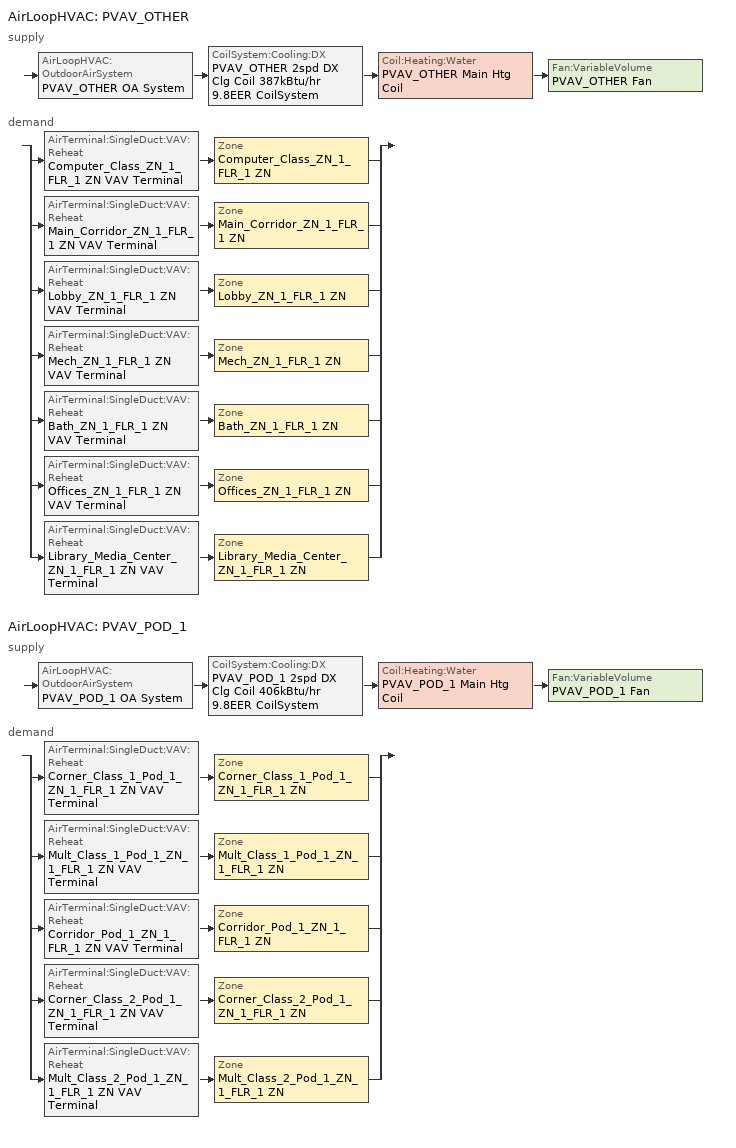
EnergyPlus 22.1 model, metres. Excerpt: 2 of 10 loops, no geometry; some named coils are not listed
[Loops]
AirLoopHVAC 'PVAV_OTHER'
 supply: AirLoopHVAC:OutdoorAirSystem 'PVAV_OTHER OA System' > CoilSystem:Cooling:DX 'PVAV_OTHER 2spd DX Clg Coil 387kBtu/hr 9.8EER CoilSystem' > Coil:Heating:Water 'PVAV_OTHER Main Htg Coil' > Fan:VariableVolume 'PVAV_OTHER Fan'
 demand: split
  | AirTerminal:SingleDuct:VAV:Reheat 'Computer_Class_ZN_1_FLR_1 ZN VAV Terminal' > Zone 'Computer_Class_ZN_1_FLR_1 ZN'
  | AirTerminal:SingleDuct:VAV:Reheat 'Main_Corridor_ZN_1_FLR_1 ZN VAV Terminal' > Zone 'Main_Corridor_ZN_1_FLR_1 ZN'
  | AirTerminal:SingleDuct:VAV:Reheat 'Lobby_ZN_1_FLR_1 ZN VAV Terminal' > Zone 'Lobby_ZN_1_FLR_1 ZN'
  | AirTerminal:SingleDuct:VAV:Reheat 'Mech_ZN_1_FLR_1 ZN VAV Terminal' > Zone 'Mech_ZN_1_FLR_1 ZN'
  | AirTerminal:SingleDuct:VAV:Reheat 'Bath_ZN_1_FLR_1 ZN VAV Terminal' > Zone 'Bath_ZN_1_FLR_1 ZN'
  | AirTerminal:SingleDuct:VAV:Reheat 'Offices_ZN_1_FLR_1 ZN VAV Terminal' > Zone 'Offices_ZN_1_FLR_1 ZN'
  | AirTerminal:SingleDuct:VAV:Reheat 'Library_Media_Center_ZN_1_FLR_1 ZN VAV Terminal' > Zone 'Library_Media_Center_ZN_1_FLR_1 ZN'
AirLoopHVAC 'PVAV_POD_1'
 supply: AirLoopHVAC:OutdoorAirSystem 'PVAV_POD_1 OA System' > CoilSystem:Cooling:DX 'PVAV_POD_1 2spd DX Clg Coil 406kBtu/hr 9.8EER CoilSystem' > Coil:Heating:Water 'PVAV_POD_1 Main Htg Coil' > Fan:VariableVolume 'PVAV_POD_1 Fan'
 demand: split
  | AirTerminal:SingleDuct:VAV:Reheat 'Corner_Class_1_Pod_1_ZN_1_FLR_1 ZN VAV Terminal' > Zone 'Corner_Class_1_Pod_1_ZN_1_FLR_1 ZN'
  | AirTerminal:SingleDuct:VAV:Reheat 'Mult_Class_1_Pod_1_ZN_1_FLR_1 ZN VAV Terminal' > Zone 'Mult_Class_1_Pod_1_ZN_1_FLR_1 ZN'
  | AirTerminal:SingleDuct:VAV:Reheat 'Corridor_Pod_1_ZN_1_FLR_1 ZN VAV Terminal' > Zone 'Corridor_Pod_1_ZN_1_FLR_1 ZN'
  | AirTerminal:SingleDuct:VAV:Reheat 'Corner_Class_2_Pod_1_ZN_1_FLR_1 ZN VAV Terminal' > Zone 'Corner_Class_2_Pod_1_ZN_1_FLR_1 ZN'
  | AirTerminal:SingleDuct:VAV:Reheat 'Mult_Class_2_Pod_1_ZN_1_FLR_1 ZN VAV Terminal' > Zone 'Mult_Class_2_Pod_1_ZN_1_FLR_1 ZN'
[ZoneControl:Thermostat] Temperature Difference Between Cutout And Setpoint {deltaC}=0
Name | Zone or ZoneList | Control Type Schedule | Control 1
Bath_ZN_1_FLR_1 ZN Thermostat | Bath_ZN_1_FLR_1 ZN | Bath_ZN_1_FLR_1 ZN Thermostat Schedule | PrimarySchool Restroom Thermostat 1
Computer_Class_ZN_1_FLR_1 ZN Thermostat | Computer_Class_ZN_1_FLR_1 ZN | Computer_Class_ZN_1_FLR_1 ZN Thermostat Schedule | PrimarySchool ComputerRoom Thermostat 1
Corner_Class_1_Pod_1_ZN_1_FLR_1 ZN Thermostat | Corner_Class_1_Pod_1_ZN_1_FLR_1 ZN | Corner_Class_1_Pod_1_ZN_1_FLR_1 ZN Thermostat Schedule | PrimarySchool Classroom Thermostat 1
Corner_Class_2_Pod_1_ZN_1_FLR_1 ZN Thermostat | Corner_Class_2_Pod_1_ZN_1_FLR_1 ZN | Corner_Class_2_Pod_1_ZN_1_FLR_1 ZN Thermostat Schedule | PrimarySchool Classroom Thermostat 4
Corridor_Pod_1_ZN_1_FLR_1 ZN Thermostat | Corridor_Pod_1_ZN_1_FLR_1 ZN | Corridor_Pod_1_ZN_1_FLR_1 ZN Thermostat Schedule | PrimarySchool Corridor Thermostat 1
Library_Media_Center_ZN_1_FLR_1 ZN Thermostat | Library_Media_Center_ZN_1_FLR_1 ZN | Library_Media_Center_ZN_1_FLR_1 ZN Thermostat Schedule | PrimarySchool Library Thermostat 1
Lobby_ZN_1_FLR_1 ZN Thermostat | Lobby_ZN_1_FLR_1 ZN | Lobby_ZN_1_FLR_1 ZN Thermostat Schedule | PrimarySchool Lobby Thermostat 1
Main_Corridor_ZN_1_FLR_1 ZN Thermostat | Main_Corridor_ZN_1_FLR_1 ZN | Main_Corridor_ZN_1_FLR_1 ZN Thermostat Schedule | PrimarySchool Corridor Thermostat 4
Mech_ZN_1_FLR_1 ZN Thermostat | Mech_ZN_1_FLR_1 ZN | Mech_ZN_1_FLR_1 ZN Thermostat Schedule | PrimarySchool Mechanical Thermostat 1
Mult_Class_1_Pod_1_ZN_1_FLR_1 ZN Thermostat | Mult_Class_1_Pod_1_ZN_1_FLR_1 ZN | Mult_Class_1_Pod_1_ZN_1_FLR_1 ZN Thermostat Schedule | PrimarySchool Classroom Thermostat 7
Mult_Class_2_Pod_1_ZN_1_FLR_1 ZN Thermostat | Mult_Class_2_Pod_1_ZN_1_FLR_1 ZN | Mult_Class_2_Pod_1_ZN_1_FLR_1 ZN Thermostat Schedule | PrimarySchool Classroom Thermostat 10
Offices_ZN_1_FLR_1 ZN Thermostat | Offices_ZN_1_FLR_1 ZN | Offices_ZN_1_FLR_1 ZN Thermostat Schedule | PrimarySchool Office Thermostat 1
[ThermostatSetpoint:DualSetpoint] Heating Setpoint Temperature Schedule=SchoolPrimary HTGSETP_SCH_NO_OPTIMUM; Cooling Setpoint Temperature Schedule=SchoolPrimary CLGSETP_SCH_NO_OPTIMUM
PrimarySchool Restroom Thermostat 1; PrimarySchool ComputerRoom Thermostat 1; PrimarySchool Classroom Thermostat 1; PrimarySchool Classroom Thermostat 4; PrimarySchool Corridor Thermostat 1; PrimarySchool Library Thermostat 1; PrimarySchool Lobby Thermostat 1; PrimarySchool Corridor Thermostat 4; PrimarySchool Mechanical Thermostat 1; PrimarySchool Classroom Thermostat 7; PrimarySchool Classroom Thermostat 10; PrimarySchool Office Thermostat 1
[AirTerminal:SingleDuct:VAV:Reheat] Availability Schedule=Always On Discrete; Maximum Air Flow Rate {m3/s}=Autosize; Zone Minimum Air Flow Input Method=Constant; Fixed Minimum Air Flow Rate {m3/s}=0; Maximum Hot Water or Steam Flow Rate {m3/s}=Autosize; Minimum Hot Water or Steam Flow Rate {m3/s}=0; Convergence Tolerance=0.001; Damper Heating Action=ReverseWithLimits; Maximum Flow per Zone Floor Area During Reheat {m3/s-m2}=Autocalculate; Maximum Flow Fraction During Reheat=Autocalculate; Maximum Reheat Air Temperature {C}=50
Name | Constant Minimum Air Flow Fraction | Reheat Coil
Bath_ZN_1_FLR_1 ZN VAV Terminal | 0.44843 | Bath_ZN_1_FLR_1 ZN Reheat Coil
Computer_Class_ZN_1_FLR_1 ZN VAV Terminal | 0.44843 | Computer_Class_ZN_1_FLR_1 ZN Reheat Coil
Corner_Class_1_Pod_1_ZN_1_FLR_1 ZN VAV Terminal | 0.767364 | Corner_Class_1_Pod_1_ZN_1_FLR_1 ZN Reheat Coil
Corner_Class_2_Pod_1_ZN_1_FLR_1 ZN VAV Terminal | 0.767364 | Corner_Class_2_Pod_1_ZN_1_FLR_1 ZN Reheat Coil
Corridor_Pod_1_ZN_1_FLR_1 ZN VAV Terminal | 0.767364 | Corridor_Pod_1_ZN_1_FLR_1 ZN Reheat Coil
Library_Media_Center_ZN_1_FLR_1 ZN VAV Terminal | 0.44843 | Library_Media_Center_ZN_1_FLR_1 ZN Reheat Coil
Lobby_ZN_1_FLR_1 ZN VAV Terminal | 0.44843 | Lobby_ZN_1_FLR_1 ZN Reheat Coil
Main_Corridor_ZN_1_FLR_1 ZN VAV Terminal | 0.44843 | Main_Corridor_ZN_1_FLR_1 ZN Reheat Coil
Mech_ZN_1_FLR_1 ZN VAV Terminal | 0.44843 | Mech_ZN_1_FLR_1 ZN Reheat Coil
Mult_Class_1_Pod_1_ZN_1_FLR_1 ZN VAV Terminal | 0.767364 | Mult_Class_1_Pod_1_ZN_1_FLR_1 ZN Reheat Coil
Mult_Class_2_Pod_1_ZN_1_FLR_1 ZN VAV Terminal | 0.767364 | Mult_Class_2_Pod_1_ZN_1_FLR_1 ZN Reheat Coil
Offices_ZN_1_FLR_1 ZN VAV Terminal | 0.44843 | Offices_ZN_1_FLR_1 ZN Reheat Coil
[Coil:Heating:Water] Availability Schedule=Always On Discrete; U-Factor Times Area Value {W/K}=Autosize; Maximum Water Flow Rate {m3/s}=Autosize; Performance Input Method=UFactorTimesAreaAndDesignWaterFlowRate; Rated Capacity {W}=Autosize; Rated Inlet Water Temperature {C}=82.2222; Rated Inlet Air Temperature {C}=7.22222; Rated Outlet Water Temperature {C}=71.1111; Rated Outlet Air Temperature {C}=12.7778; Rated Ratio for Air and Water Convection=0.5
PVAV_OTHER Main Htg Coil; PVAV_POD_1 Main Htg Coil
[Fan:ZoneExhaust] Availability Schedule=SchoolPrimary Hours_of_operation; Maximum Flow Rate {m3/s}=0.283168; System Availability Manager Coupling Mode=Decoupled
Name | Fan Total Efficiency | Pressure Rise {Pa} | Balanced Exhaust Fraction Schedule
Bath_ZN_1_FLR_1 ZN Exhaust Fan | 0.385 | 124.544
Library_Media_Center_ZN_1_FLR_1 ZN Dummy Transfer Air (Source) Fan | 1 | 0 | Bath_ZN_1_FLR_1 ZN Exhaust Fan Balanced Air Flow Schedule
[Zone equipment]
Bath_ZN_1_FLR_1 ZN: Bath_ZN_1_FLR_1 ZN VAV Terminal, Bath_ZN_1_FLR_1 ZN Exhaust Fan
Computer_Class_ZN_1_FLR_1 ZN: Computer_Class_ZN_1_FLR_1 ZN VAV Terminal
Corner_Class_1_Pod_1_ZN_1_FLR_1 ZN: Corner_Class_1_Pod_1_ZN_1_FLR_1 ZN VAV Terminal
Corner_Class_2_Pod_1_ZN_1_FLR_1 ZN: Corner_Class_2_Pod_1_ZN_1_FLR_1 ZN VAV Terminal
Corridor_Pod_1_ZN_1_FLR_1 ZN: Corridor_Pod_1_ZN_1_FLR_1 ZN VAV Terminal
Library_Media_Center_ZN_1_FLR_1 ZN: Library_Media_Center_ZN_1_FLR_1 ZN VAV Terminal, Library_Media_Center_ZN_1_FLR_1 ZN Dummy Transfer Air (Source) Fan
Lobby_ZN_1_FLR_1 ZN: Lobby_ZN_1_FLR_1 ZN VAV Terminal
Main_Corridor_ZN_1_FLR_1 ZN: Main_Corridor_ZN_1_FLR_1 ZN VAV Terminal
Mech_ZN_1_FLR_1 ZN: Mech_ZN_1_FLR_1 ZN VAV Terminal
Mult_Class_1_Pod_1_ZN_1_FLR_1 ZN: Mult_Class_1_Pod_1_ZN_1_FLR_1 ZN VAV Terminal
Mult_Class_2_Pod_1_ZN_1_FLR_1 ZN: Mult_Class_2_Pod_1_ZN_1_FLR_1 ZN VAV Terminal
Offices_ZN_1_FLR_1 ZN: Offices_ZN_1_FLR_1 ZN VAV Terminal
[Sizing:Zone] Zone Cooling Design Supply Air Temperature Input Method=SupplyAirTemperature; Zone Cooling Design Supply Air Temperature {C}=12.7778; Zone Cooling Design Supply Air Temperature Difference {deltaC}=11.11; Zone Heating Design Supply Air Temperature Input Method=SupplyAirTemperature; Zone Heating Design Supply Air Temperature {C}=50; Zone Heating Design Supply Air Temperature Difference {deltaC}=11.11; Zone Cooling Design Supply Air Humidity Ratio {kgWater/kgDryAir}=0.0085; Zone Heating Design Supply Air Humidity Ratio {kgWater/kgDryAir}=0.008; Cooling Design Air Flow Method=DesignDay; Cooling Design Air Flow Rate {m3/s}=0; Cooling Minimum Air Flow per Zone Floor Area {m3/s-m2}=0.000762; Cooling Minimum Air Flow {m3/s}=0; Cooling Minimum Air Flow Fraction=0; Heating Design Air Flow Method=DesignDay; Heating Design Air Flow Rate {m3/s}=0; Heating Maximum Air Flow per Zone Floor Area {m3/s-m2}=0.002032; Heating Maximum Air Flow {m3/s}=0.141576; Heating Maximum Air Flow Fraction=0.3; Account for Dedicated Outdoor Air System=No
Name | Design Specification Outdoor Air Object | Design Specification Zone Air Distribution Object
Bath_ZN_1_FLR_1 ZN | PrimarySchool Restroom Ventilation | Bath_ZN_1_FLR_1 ZN Design Spec Zone Air Dist
Computer_Class_ZN_1_FLR_1 ZN | PrimarySchool ComputerRoom Ventilation | Computer_Class_ZN_1_FLR_1 ZN Design Spec Zone Air Dist
Corner_Class_1_Pod_1_ZN_1_FLR_1 ZN | PrimarySchool Classroom Ventilation | Corner_Class_1_Pod_1_ZN_1_FLR_1 ZN Design Spec Zone Air Dist
Corner_Class_2_Pod_1_ZN_1_FLR_1 ZN | PrimarySchool Classroom Ventilation | Corner_Class_2_Pod_1_ZN_1_FLR_1 ZN Design Spec Zone Air Dist
Corridor_Pod_1_ZN_1_FLR_1 ZN | PrimarySchool Corridor Ventilation | Corridor_Pod_1_ZN_1_FLR_1 ZN Design Spec Zone Air Dist
Library_Media_Center_ZN_1_FLR_1 ZN | PrimarySchool Library Ventilation | Library_Media_Center_ZN_1_FLR_1 ZN Design Spec Zone Air Dist
Lobby_ZN_1_FLR_1 ZN | PrimarySchool Lobby Ventilation | Lobby_ZN_1_FLR_1 ZN Design Spec Zone Air Dist
Main_Corridor_ZN_1_FLR_1 ZN | PrimarySchool Corridor Ventilation | Main_Corridor_ZN_1_FLR_1 ZN Design Spec Zone Air Dist
Mech_ZN_1_FLR_1 ZN | PrimarySchool Mechanical Ventilation | Mech_ZN_1_FLR_1 ZN Design Spec Zone Air Dist
Mult_Class_1_Pod_1_ZN_1_FLR_1 ZN | PrimarySchool Classroom Ventilation | Mult_Class_1_Pod_1_ZN_1_FLR_1 ZN Design Spec Zone Air Dist
Mult_Class_2_Pod_1_ZN_1_FLR_1 ZN | PrimarySchool Classroom Ventilation | Mult_Class_2_Pod_1_ZN_1_FLR_1 ZN Design Spec Zone Air Dist
Offices_ZN_1_FLR_1 ZN | PrimarySchool Office Ventilation | Offices_ZN_1_FLR_1 ZN Design Spec Zone Air Dist
[DesignSpecification:ZoneAirDistribution] Minimum Zone Ventilation Efficiency=0.6
Bath_ZN_1_FLR_1 ZN Design Spec Zone Air Dist; Computer_Class_ZN_1_FLR_1 ZN Design Spec Zone Air Dist; Corner_Class_1_Pod_1_ZN_1_FLR_1 ZN Design Spec Zone Air Dist; Corner_Class_2_Pod_1_ZN_1_FLR_1 ZN Design Spec Zone Air Dist; Corridor_Pod_1_ZN_1_FLR_1 ZN Design Spec Zone Air Dist; Library_Media_Center_ZN_1_FLR_1 ZN Design Spec Zone Air Dist; Lobby_ZN_1_FLR_1 ZN Design Spec Zone Air Dist; Main_Corridor_ZN_1_FLR_1 ZN Design Spec Zone Air Dist; Mech_ZN_1_FLR_1 ZN Design Spec Zone Air Dist; Mult_Class_1_Pod_1_ZN_1_FLR_1 ZN Design Spec Zone Air Dist; Mult_Class_2_Pod_1_ZN_1_FLR_1 ZN Design Spec Zone Air Dist; Offices_ZN_1_FLR_1 ZN Design Spec Zone Air Dist
[Controller:MechanicalVentilation] Availability Schedule=SchoolPrimary MinOA_MotorizedDamper_Sched; Demand Controlled Ventilation=No; System Outdoor Air Method=ZoneSum
Name | Zone or ZoneList Name 1 | Design Specification Outdoor Air Object Name 1 | Design Specification Zone Air Distribution Object Name 1 | Zone or ZoneList Name 2 | Design Specification Outdoor Air Object Name 2 | Design Specification Zone Air Distribution Object Name 2 | Zone or ZoneList Name 3 | Design Specification Outdoor Air Object Name 3 | Design Specification Zone Air Distribution Object Name 3 | Zone or ZoneList Name 4 | Design Specification Outdoor Air Object Name 4 | Design Specification Zone Air Distribution Object Name 4 | Zone or ZoneList Name 5 | Design Specification Outdoor Air Object Name 5 | Design Specification Zone Air Distribution Object Name 5 | Zone or ZoneList Name 6 | Design Specification Outdoor Air Object Name 6 | Design Specification Zone Air Distribution Object Name 6 | Zone or ZoneList Name 7 | Design Specification Outdoor Air Object Name 7 | Design Specification Zone Air Distribution Object Name 7
PVAV_OTHER Ventilation Controller | Bath_ZN_1_FLR_1 ZN | PrimarySchool Restroom Ventilation | Bath_ZN_1_FLR_1 ZN Design Spec Zone Air Dist | Computer_Class_ZN_1_FLR_1 ZN | PrimarySchool ComputerRoom Ventilation | Computer_Class_ZN_1_FLR_1 ZN Design Spec Zone Air Dist | Library_Media_Center_ZN_1_FLR_1 ZN | PrimarySchool Library Ventilation | Library_Media_Center_ZN_1_FLR_1 ZN Design Spec Zone Air Dist | Lobby_ZN_1_FLR_1 ZN | PrimarySchool Lobby Ventilation | Lobby_ZN_1_FLR_1 ZN Design Spec Zone Air Dist | Main_Corridor_ZN_1_FLR_1 ZN | PrimarySchool Corridor Ventilation | Main_Corridor_ZN_1_FLR_1 ZN Design Spec Zone Air Dist | Mech_ZN_1_FLR_1 ZN | PrimarySchool Mechanical Ventilation | Mech_ZN_1_FLR_1 ZN Design Spec Zone Air Dist | Offices_ZN_1_FLR_1 ZN | PrimarySchool Office Ventilation | Offices_ZN_1_FLR_1 ZN Design Spec Zone Air Dist
PVAV_POD_1 Ventilation Controller | Corner_Class_1_Pod_1_ZN_1_FLR_1 ZN | PrimarySchool Classroom Ventilation | Corner_Class_1_Pod_1_ZN_1_FLR_1 ZN Design Spec Zone Air Dist | Corner_Class_2_Pod_1_ZN_1_FLR_1 ZN | PrimarySchool Classroom Ventilation | Corner_Class_2_Pod_1_ZN_1_FLR_1 ZN Design Spec Zone Air Dist | Corridor_Pod_1_ZN_1_FLR_1 ZN | PrimarySchool Corridor Ventilation | Corridor_Pod_1_ZN_1_FLR_1 ZN Design Spec Zone Air Dist | Mult_Class_1_Pod_1_ZN_1_FLR_1 ZN | PrimarySchool Classroom Ventilation | Mult_Class_1_Pod_1_ZN_1_FLR_1 ZN Design Spec Zone Air Dist | Mult_Class_2_Pod_1_ZN_1_FLR_1 ZN | PrimarySchool Classroom Ventilation | Mult_Class_2_Pod_1_ZN_1_FLR_1 ZN Design Spec Zone Air Dist
[DesignSpecification:OutdoorAir] Outdoor Air Method=Sum; Outdoor Air Flow per Zone {m3/s}=0; Outdoor Air Flow Air Changes per Hour {1/hr}=0
Name | Outdoor Air Flow per Person {m3/s-person} | Outdoor Air Flow per Zone Floor Area {m3/s-m2} | Outdoor Air Schedule
PrimarySchool Restroom Ventilation | 0 | 0 | DesignDaysOnly
PrimarySchool ComputerRoom Ventilation; PrimarySchool Classroom Ventilation; PrimarySchool Library Ventilation | 0.00471947 | 0.0006096
PrimarySchool Corridor Ventilation; PrimarySchool Lobby Ventilation | 0 | 0.0003048
PrimarySchool Mechanical Ventilation | 0 | 0.0006096
PrimarySchool Office Ventilation | 0.00235974 | 0.0003048
[AirLoopHVAC] Design Supply Air Flow Rate {m3/s}=AutoSize; Design Return Air Flow Fraction of Supply Air Flow=1
PVAV_OTHER; PVAV_POD_1
[Sizing:System] Type of Load to Size On=Sensible; Central Heating Maximum System Air Flow Ratio=0.3; Preheat Design Temperature {C}=7.22222; Preheat Design Humidity Ratio {kgWater/kgDryAir}=0.008; Precool Design Temperature {C}=12.7778; Precool Design Humidity Ratio {kgWater/kgDryAir}=0.008; Central Cooling Design Supply Air Temperature {C}=12.7778; Central Heating Design Supply Air Temperature {C}=12.7778; Type of Zone Sum to Use=Coincident; 100% Outdoor Air in Cooling=No; 100% Outdoor Air in Heating=No; Central Cooling Design Supply Air Humidity Ratio {kgWater/kgDryAir}=0.0085; Central Heating Design Supply Air Humidity Ratio {kgWater/kgDryAir}=0.008; Cooling Supply Air Flow Rate Method=DesignDay; Cooling Supply Air Flow Rate {m3/s}=0; Cooling Supply Air Flow Rate Per Floor Area {m3/s-m2}=0.00996765; Cooling Fraction of Autosized Cooling Supply Air Flow Rate=1; Cooling Supply Air Flow Rate Per Unit Cooling Capacity {m3/s-W}=3.94755e-05; Heating Supply Air Flow Rate Method=DesignDay; Heating Supply Air Flow Rate {m3/s}=0; Heating Supply Air Flow Rate Per Floor Area {m3/s-m2}=0.00996765; Heating Fraction of Autosized Heating Supply Air Flow Rate=1; Heating Fraction of Autosized Cooling Supply Air Flow Rate=1; Heating Supply Air Flow Rate Per Unit Heating Capacity {m3/s-W}=3.15882e-05; System Outdoor Air Method=ZoneSum; Zone Maximum Outdoor Air Fraction=1; Cooling Design Capacity Method=CoolingDesignCapacity; Cooling Design Capacity {W}=Autosize; Cooling Design Capacity Per Floor Area {W/m2}=234.7; Fraction of Autosized Cooling Design Capacity=1; Heating Design Capacity Method=HeatingDesignCapacity; Heating Design Capacity {W}=Autosize; Heating Design Capacity Per Floor Area {W/m2}=157; Fraction of Autosized Heating Design Capacity=1; Central Cooling Capacity Control Method=OnOff; Occupant Diversity=Autosize
Name | Design Outdoor Air Flow Rate {m3/s}
PVAV_OTHER | 2.188337
PVAV_POD_1 | 3.706368
[Controller:OutdoorAir] Minimum Outdoor Air Flow Rate {m3/s}=0; Maximum Outdoor Air Flow Rate {m3/s}=Autosize; Economizer Control Type=DifferentialEnthalpy; Economizer Control Action Type=ModulateFlow; Lockout Type=LockoutWithHeating; Minimum Limit Type=FixedMinimum; Minimum Outdoor Air Schedule=SchoolPrimary MinOA_MotorizedDamper_Sched; High Humidity Control=No; Control High Indoor Humidity Based on Outdoor Humidity Ratio=Yes
Name | Mechanical Ventilation Controller | Heat Recovery Bypass Control Type
Controller Outdoor Air 4 | PVAV_OTHER Ventilation Controller | BypassWhenWithinEconomizerLimits
Controller Outdoor Air 1 | PVAV_POD_1 Ventilation Controller | BypassWhenOAFlowGreaterThanMinimum
[HeatExchanger:AirToAir:SensibleAndLatent]
PVAV_POD_1 ERV: Availability Schedule=Always On Discrete; Nominal Supply Air Flow Rate {m3/s}=Autosize; Sensible Effectiveness at 100% Heating Air Flow=0.7; Latent Effectiveness at 100% Heating Air Flow=0.6; Sensible Effectiveness at 75% Heating Air Flow=0.7; Latent Effectiveness at 75% Heating Air Flow=0.6; Sensible Effectiveness at 100% Cooling Air Flow=0.75; Latent Effectiveness at 100% Cooling Air Flow=0.6; Sensible Effectiveness at 75% Cooling Air Flow=0.75; Latent Effectiveness at 75% Cooling Air Flow=0.6; Nominal Electric Power {W}=1645.59; Supply Air Outlet Temperature Control=Yes; Heat Exchanger Type=Rotary; Frost Control Type=ExhaustOnly; Threshold Temperature {C}=-23.3; Initial Defrost Time Fraction=0.167; Rate of Defrost Time Fraction Increase {1/K}=1.44; Economizer Lockout=Yes
[SetpointManager:OutdoorAirPretreat]
Setpoint Manager Outdoor Air Pretreat 2: Control Variable=Temperature; Minimum Setpoint Temperature {C}=-99; Maximum Setpoint Temperature {C}=99; Minimum Setpoint Humidity Ratio {kgWater/kgDryAir}=1e-05; Maximum Setpoint Humidity Ratio {kgWater/kgDryAir}=1; Setpoint Node or NodeList=PVAV_POD_1 ERV Primary Outlet Air Node
[SetpointManager:MixedAir] Control Variable=Temperature
Name | Setpoint Node or NodeList
PVAV_OTHER Mixed Air Node OS Default SPM | PVAV_OTHER Mixed Air Node
PVAV_OTHER 2spd DX Clg Coil 387kBtu/hr 9.8EER Outlet Air Node OS Default SPM | PVAV_OTHER 2spd DX Clg Coil 387kBtu/hr 9.8EER Outlet Air Node
PVAV_OTHER Main Htg Coil Outlet Air Node OS Default SPM | PVAV_OTHER Main Htg Coil Outlet Air Node
PVAV_POD_1 Mixed Air Node OS Default SPM | PVAV_POD_1 Mixed Air Node
PVAV_POD_1 2spd DX Clg Coil 406kBtu/hr 9.8EER Outlet Air Node OS Default SPM | PVAV_POD_1 2spd DX Clg Coil 406kBtu/hr 9.8EER Outlet Air Node
PVAV_POD_1 Main Htg Coil Outlet Air Node OS Default SPM | PVAV_POD_1 Main Htg Coil Outlet Air Node
[Coil:Cooling:DX:TwoSpeed] Availability Schedule=Always On Discrete; High Speed Gross Rated Total Cooling Capacity {W}=Autosize; High Speed Rated Sensible Heat Ratio=Autosize; High Speed Gross Rated Cooling COP {W/W}=3.39929; High Speed Rated Air Flow Rate {m3/s}=Autosize; Unit Internal Static Air Pressure {Pa}=773.3; Total Cooling Capacity Function of Temperature Curve=PSZ-AC_Unitary_PackagecoolCapFT; Total Cooling Capacity Function of Flow Fraction Curve=PSZ-AC_Unitary_PackagecoolFFF; Energy Input Ratio Function of Temperature Curve=PSZ-AC DX Unitary Package EIRFT; Energy Input Ratio Function of Flow Fraction Curve=PSZ-AC_Unitary_PackagecoolEIRFFF; Part Load Fraction Correlation Curve=PSZ-AC_Unitary_PackagecoolPLR; Low Speed Gross Rated Total Cooling Capacity {W}=Autosize; Low Speed Gross Rated Sensible Heat Ratio=0.69; Low Speed Gross Rated Cooling COP {W/W}=3.39929; Low Speed Rated Air Flow Rate {m3/s}=Autosize; Low Speed Total Cooling Capacity Function of Temperature Curve=PSZ-AC_Unitary_PackagecoolCapFT; Low Speed Energy Input Ratio Function of Temperature Curve=PSZ-AC DX Unitary Package EIRFT; Condenser Type=AirCooled; Minimum Outdoor Dry-Bulb Temperature for Compressor Operation {C}=-25; High Speed Evaporative Condenser Effectiveness=0; High Speed Evaporative Condenser Air Flow Rate {m3/s}=Autosize; High Speed Evaporative Condenser Pump Rated Power Consumption {W}=Autosize; Low Speed Evaporative Condenser Effectiveness=0; Low Speed Evaporative Condenser Air Flow Rate {m3/s}=Autosize; Low Speed Evaporative Condenser Pump Rated Power Consumption {W}=Autosize; Basin Heater Capacity {W/K}=10; Basin Heater Setpoint Temperature {C}=2
PVAV_OTHER 2spd DX Clg Coil 387kBtu/hr 9.8EER; PVAV_POD_1 2spd DX Clg Coil 406kBtu/hr 9.8EER
[Controller:WaterCoil] Control Variable=Temperature; Action=Normal; Actuator Variable=Flow; Controller Convergence Tolerance {deltaC}=0.0001; Maximum Actuated Flow {m3/s}=Autosize; Minimum Actuated Flow {m3/s}=0
PVAV_OTHER Main Htg Coil Controller; PVAV_POD_1 Main Htg Coil Controller
[CoilSystem:Cooling:DX] Availability Schedule=Always On Discrete
Name | Cooling Coil
PVAV_OTHER 2spd DX Clg Coil 387kBtu/hr 9.8EER CoilSystem | PVAV_OTHER 2spd DX Clg Coil 387kBtu/hr 9.8EER
PVAV_POD_1 2spd DX Clg Coil 406kBtu/hr 9.8EER CoilSystem | PVAV_POD_1 2spd DX Clg Coil 406kBtu/hr 9.8EER
[Fan:VariableVolume] Availability Schedule=SchoolPrimary HVACOperationSchd; Fan Total Efficiency=0.6006; Pressure Rise {Pa}=1389.92; Maximum Flow Rate {m3/s}=AutoSize; Fan Power Minimum Flow Rate Input Method=Fraction; Fan Power Minimum Flow Fraction=0.25; Fan Power Minimum Air Flow Rate {m3/s}=0; Motor Efficiency=0.924; Motor In Airstream Fraction=1; Fan Power Coefficient 1=0.04076; Fan Power Coefficient 2=0.0881; Fan Power Coefficient 3=-0.0729; Fan Power Coefficient 4=0.9437; Fan Power Coefficient 5=0
PVAV_OTHER Fan; PVAV_POD_1 Fan
[SetpointManager:Scheduled] Control Variable=Temperature; Schedule=Supply Air Temp - 55.0F
Name | Setpoint Node or NodeList
PVAV_OTHER Supply Air Setpoint Manager | PVAV_OTHER Supply Outlet Node
PVAV_POD_1 Supply Air Setpoint Manager | PVAV_POD_1 Supply Outlet Node
[EnergyManagementSystem:InternalVariable] Internal Data Type=Zone Floor Area
Name | Internal Data Index Key
Bath_ZN_1_FLR_1ZN_Area | Bath_ZN_1_FLR_1 ZN
Computer_Class_ZN_1_FLR_1ZN_Area | Computer_Class_ZN_1_FLR_1 ZN
Corner_Class_1_Pod_1_ZN_1_FLR_1ZN_Area | Corner_Class_1_Pod_1_ZN_1_FLR_1 ZN
Corner_Class_2_Pod_1_ZN_1_FLR_1ZN_Area | Corner_Class_2_Pod_1_ZN_1_FLR_1 ZN
Corridor_Pod_1_ZN_1_FLR_1ZN_Area | Corridor_Pod_1_ZN_1_FLR_1 ZN
Library_Media_Center_ZN_1_FLR_1ZN_Area | Library_Media_Center_ZN_1_FLR_1 ZN
Lobby_ZN_1_FLR_1ZN_Area | Lobby_ZN_1_FLR_1 ZN
Main_Corridor_ZN_1_FLR_1ZN_Area | Main_Corridor_ZN_1_FLR_1 ZN
Mech_ZN_1_FLR_1ZN_Area | Mech_ZN_1_FLR_1 ZN
Mult_Class_1_Pod_1_ZN_1_FLR_1ZN_Area | Mult_Class_1_Pod_1_ZN_1_FLR_1 ZN
Mult_Class_2_Pod_1_ZN_1_FLR_1ZN_Area | Mult_Class_2_Pod_1_ZN_1_FLR_1 ZN
Offices_ZN_1_FLR_1ZN_Area | Offices_ZN_1_FLR_1 ZN
[EnergyManagementSystem:Sensor] Output:Variable or Output:Meter=Zone Lights Electricity Rate
Name | Output:Variable or Output:Meter Index Key
Bath_ZN_1_FLR_1ZN_LSr | Bath_ZN_1_FLR_1 ZN
bob | Computer_Class_ZN_1_FLR_1 ZN
Corner_Class_1_Pod_1_ZN_1_FLR_1ZN_LSr | Corner_Class_1_Pod_1_ZN_1_FLR_1 ZN
Corner_Class_2_Pod_1_ZN_1_FLR_1ZN_LSr | Corner_Class_2_Pod_1_ZN_1_FLR_1 ZN
Corridor_Pod_1_ZN_1_FLR_1ZN_LSr | Corridor_Pod_1_ZN_1_FLR_1 ZN
Library_Media_Center_ZN_1_FLR_1ZN_LSr | Library_Media_Center_ZN_1_FLR_1 ZN
Lobby_ZN_1_FLR_1ZN_LSr | Lobby_ZN_1_FLR_1 ZN
Main_Corridor_ZN_1_FLR_1ZN_LSr | Main_Corridor_ZN_1_FLR_1 ZN
Mech_ZN_1_FLR_1ZN_LSr | Mech_ZN_1_FLR_1 ZN
Mult_Class_1_Pod_1_ZN_1_FLR_1ZN_LSr | Mult_Class_1_Pod_1_ZN_1_FLR_1 ZN
Mult_Class_2_Pod_1_ZN_1_FLR_1ZN_LSr | Mult_Class_2_Pod_1_ZN_1_FLR_1 ZN
Offices_ZN_1_FLR_1ZN_LSr | Offices_ZN_1_FLR_1 ZN
[EnergyManagementSystem:Actuator]
Name | Actuated Component Unique | Actuated Component Type | Actuated Component Control Type
Energy_Management_System_Actuator_1 | Bath_ZN_1_FLR_1 ZN VAV Terminal Outlet Air Node | System Node Setpoint | Humidity Ratio Setpoint
Energy_Management_System_Actuator_100 | Lobby_ZN_1_FLR_1 ZN | Zone Temperature Control | Heating Setpoint
Energy_Management_System_Actuator_101 | Main_Corridor_ZN_1_FLR_1 ZN | Zone Temperature Control | Heating Setpoint
Energy_Management_System_Actuator_102 | Mech_ZN_1_FLR_1 ZN | Zone Temperature Control | Heating Setpoint
Energy_Management_System_Actuator_103 | Mult_Class_1_Pod_1_ZN_1_FLR_1 ZN | Zone Temperature Control | Heating Setpoint
Energy_Management_System_Actuator_106 | Mult_Class_2_Pod_1_ZN_1_FLR_1 ZN | Zone Temperature Control | Heating Setpoint
Energy_Management_System_Actuator_109 | Offices_ZN_1_FLR_1 ZN | Zone Temperature Control | Heating Setpoint
Energy_Management_System_Actuator_11 | Corridor_Pod_1_ZN_1_FLR_1 ZN VAV Terminal Outlet Air Node | System Node Setpoint | Humidity Ratio Setpoint
Energy_Management_System_Actuator_110 | Bath_ZN_1_FLR_1 ZN | Zone Temperature Control | Cooling Setpoint
Energy_Management_System_Actuator_112 | Computer_Class_ZN_1_FLR_1 ZN | Zone Temperature Control | Cooling Setpoint
Energy_Management_System_Actuator_113 | Corner_Class_1_Pod_1_ZN_1_FLR_1 ZN | Zone Temperature Control | Cooling Setpoint
Energy_Management_System_Actuator_116 | Corner_Class_2_Pod_1_ZN_1_FLR_1 ZN | Zone Temperature Control | Cooling Setpoint
Energy_Management_System_Actuator_119 | Corridor_Pod_1_ZN_1_FLR_1 ZN | Zone Temperature Control | Cooling Setpoint
Energy_Management_System_Actuator_124 | Library_Media_Center_ZN_1_FLR_1 ZN | Zone Temperature Control | Cooling Setpoint
Energy_Management_System_Actuator_125 | Lobby_ZN_1_FLR_1 ZN | Zone Temperature Control | Cooling Setpoint
Energy_Management_System_Actuator_126 | Main_Corridor_ZN_1_FLR_1 ZN | Zone Temperature Control | Cooling Setpoint
Energy_Management_System_Actuator_127 | Mech_ZN_1_FLR_1 ZN | Zone Temperature Control | Cooling Setpoint
Energy_Management_System_Actuator_128 | Mult_Class_1_Pod_1_ZN_1_FLR_1 ZN | Zone Temperature Control | Cooling Setpoint
Energy_Management_System_Actuator_131 | Mult_Class_2_Pod_1_ZN_1_FLR_1 ZN | Zone Temperature Control | Cooling Setpoint
Energy_Management_System_Actuator_134 | Offices_ZN_1_FLR_1 ZN | Zone Temperature Control | Cooling Setpoint
Energy_Management_System_Actuator_18 | Library_Media_Center_ZN_1_FLR_1 ZN VAV Terminal Outlet Air Node | System Node Setpoint | Humidity Ratio Setpoint
Energy_Management_System_Actuator_19 | Lobby_ZN_1_FLR_1 ZN VAV Terminal Outlet Air Node | System Node Setpoint | Humidity Ratio Setpoint
Energy_Management_System_Actuator_20 | Main_Corridor_ZN_1_FLR_1 ZN VAV Terminal Outlet Air Node | System Node Setpoint | Humidity Ratio Setpoint
Energy_Management_System_Actuator_21 | Mech_ZN_1_FLR_1 ZN VAV Terminal Outlet Air Node | System Node Setpoint | Humidity Ratio Setpoint
Energy_Management_System_Actuator_22 | Mult_Class_1_Pod_1_ZN_1_FLR_1 ZN VAV Terminal Outlet Air Node | System Node Setpoint | Humidity Ratio Setpoint
Energy_Management_System_Actuator_25 | Mult_Class_2_Pod_1_ZN_1_FLR_1 ZN VAV Terminal Outlet Air Node | System Node Setpoint | Humidity Ratio Setpoint
Energy_Management_System_Actuator_28 | Offices_ZN_1_FLR_1 ZN VAV Terminal Outlet Air Node | System Node Setpoint | Humidity Ratio Setpoint
Energy_Management_System_Actuator_29 | Bath_ZN_1_FLR_1 ZN VAV Terminal Outlet Air Node | System Node Setpoint | Mass Flow Rate Setpoint
Energy_Management_System_Actuator_32 | Computer_Class_ZN_1_FLR_1 ZN VAV Terminal Outlet Air Node | System Node Setpoint | Mass Flow Rate Setpoint
Energy_Management_System_Actuator_33 | Corner_Class_1_Pod_1_ZN_1_FLR_1 ZN VAV Terminal Outlet Air Node | System Node Setpoint | Mass Flow Rate Setpoint
Energy_Management_System_Actuator_36 | Corner_Class_2_Pod_1_ZN_1_FLR_1 ZN VAV Terminal Outlet Air Node | System Node Setpoint | Mass Flow Rate Setpoint
Energy_Management_System_Actuator_39 | Corridor_Pod_1_ZN_1_FLR_1 ZN VAV Terminal Outlet Air Node | System Node Setpoint | Mass Flow Rate Setpoint
Energy_Management_System_Actuator_4 | Computer_Class_ZN_1_FLR_1 ZN VAV Terminal Outlet Air Node | System Node Setpoint | Humidity Ratio Setpoint
Energy_Management_System_Actuator_46 | Library_Media_Center_ZN_1_FLR_1 ZN VAV Terminal Outlet Air Node | System Node Setpoint | Mass Flow Rate Setpoint
Energy_Management_System_Actuator_47 | Lobby_ZN_1_FLR_1 ZN VAV Terminal Outlet Air Node | System Node Setpoint | Mass Flow Rate Setpoint
Energy_Management_System_Actuator_48 | Main_Corridor_ZN_1_FLR_1 ZN VAV Terminal Outlet Air Node | System Node Setpoint | Mass Flow Rate Setpoint
Energy_Management_System_Actuator_49 | Mech_ZN_1_FLR_1 ZN VAV Terminal Outlet Air Node | System Node Setpoint | Mass Flow Rate Setpoint
Energy_Management_System_Actuator_5 | Corner_Class_1_Pod_1_ZN_1_FLR_1 ZN VAV Terminal Outlet Air Node | System Node Setpoint | Humidity Ratio Setpoint
Energy_Management_System_Actuator_50 | Mult_Class_1_Pod_1_ZN_1_FLR_1 ZN VAV Terminal Outlet Air Node | System Node Setpoint | Mass Flow Rate Setpoint
Energy_Management_System_Actuator_53 | Mult_Class_2_Pod_1_ZN_1_FLR_1 ZN VAV Terminal Outlet Air Node | System Node Setpoint | Mass Flow Rate Setpoint
Energy_Management_System_Actuator_56 | Offices_ZN_1_FLR_1 ZN VAV Terminal Outlet Air Node | System Node Setpoint | Mass Flow Rate Setpoint
Energy_Management_System_Actuator_57 | Bath_ZN_1_FLR_1 ZN VAV Terminal Outlet Air Node | System Node Setpoint | Temperature Setpoint
Energy_Management_System_Actuator_60 | Computer_Class_ZN_1_FLR_1 ZN VAV Terminal Outlet Air Node | System Node Setpoint | Temperature Setpoint
Energy_Management_System_Actuator_61 | Corner_Class_1_Pod_1_ZN_1_FLR_1 ZN VAV Terminal Outlet Air Node | System Node Setpoint | Temperature Setpoint
Energy_Management_System_Actuator_64 | Corner_Class_2_Pod_1_ZN_1_FLR_1 ZN VAV Terminal Outlet Air Node | System Node Setpoint | Temperature Setpoint
Energy_Management_System_Actuator_67 | Corridor_Pod_1_ZN_1_FLR_1 ZN VAV Terminal Outlet Air Node | System Node Setpoint | Temperature Setpoint
Energy_Management_System_Actuator_74 | Library_Media_Center_ZN_1_FLR_1 ZN VAV Terminal Outlet Air Node | System Node Setpoint | Temperature Setpoint
Energy_Management_System_Actuator_75 | Lobby_ZN_1_FLR_1 ZN VAV Terminal Outlet Air Node | System Node Setpoint | Temperature Setpoint
Energy_Management_System_Actuator_76 | Main_Corridor_ZN_1_FLR_1 ZN VAV Terminal Outlet Air Node | System Node Setpoint | Temperature Setpoint
Energy_Management_System_Actuator_77 | Mech_ZN_1_FLR_1 ZN VAV Terminal Outlet Air Node | System Node Setpoint | Temperature Setpoint
Energy_Management_System_Actuator_78 | Mult_Class_1_Pod_1_ZN_1_FLR_1 ZN VAV Terminal Outlet Air Node | System Node Setpoint | Temperature Setpoint
Energy_Management_System_Actuator_8 | Corner_Class_2_Pod_1_ZN_1_FLR_1 ZN VAV Terminal Outlet Air Node | System Node Setpoint | Humidity Ratio Setpoint
Energy_Management_System_Actuator_81 | Mult_Class_2_Pod_1_ZN_1_FLR_1 ZN VAV Terminal Outlet Air Node | System Node Setpoint | Temperature Setpoint
Energy_Management_System_Actuator_84 | Offices_ZN_1_FLR_1 ZN VAV Terminal Outlet Air Node | System Node Setpoint | Temperature Setpoint
Energy_Management_System_Actuator_85 | Bath_ZN_1_FLR_1 ZN | Zone Temperature Control | Heating Setpoint
Energy_Management_System_Actuator_87 | Computer_Class_ZN_1_FLR_1 ZN | Zone Temperature Control | Heating Setpoint
Energy_Management_System_Actuator_88 | Corner_Class_1_Pod_1_ZN_1_FLR_1 ZN | Zone Temperature Control | Heating Setpoint
Energy_Management_System_Actuator_91 | Corner_Class_2_Pod_1_ZN_1_FLR_1 ZN | Zone Temperature Control | Heating Setpoint
Energy_Management_System_Actuator_94 | Corridor_Pod_1_ZN_1_FLR_1 ZN | Zone Temperature Control | Heating Setpoint
Energy_Management_System_Actuator_99 | Library_Media_Center_ZN_1_FLR_1 ZN | Zone Temperature Control | Heating Setpoint
[EnergyManagementSystem:Program]
Init_corridor_pod_2_zn_1_flr_1_zn_vav_terminal_outlet_air_node_Air_Flow_Setpoint: SET corridor_pod_2_zn_1_flr_1_zn_vav_terminal_outlet_air_node_Air_Flow_Setpoint = 0; SET corridor_pod_2_zn_1_flr_1_zn_vav_terminal_outlet_air_node_Air_Flow_Setpoint_Enable = 0
Init_corridor_pod_2_zn_1_flr_1_zn_vav_terminal_outlet_air_node_Humidity_Setpoint: SET corridor_pod_2_zn_1_flr_1_zn_vav_terminal_outlet_air_node_Humidity_Setpoint = 80; SET corridor_pod_2_zn_1_flr_1_zn_vav_terminal_outlet_air_node_Humidity_Setpoint_Enable = 0
Init_corridor_pod_2_zn_1_flr_1_zn_vav_terminal_outlet_air_node_Temperature_Setpoint: SET corridor_pod_2_zn_1_flr_1_zn_vav_terminal_outlet_air_node_Temperature_Setpoint = 15; SET corridor_pod_2_zn_1_flr_1_zn_vav_terminal_outlet_air_node_Temperature_Setpoint_Enable = 0
Init_corridor_pod_3_zn_1_flr_1_zn_Cooling_Temperature_Setpoint: SET corridor_pod_3_zn_1_flr_1_zn_Cooling_Temperature_Setpoint = 15; SET corridor_pod_3_zn_1_flr_1_zn_Cooling_Temperature_Setpoint_Enable = 0
Init_corridor_pod_3_zn_1_flr_1_zn_Heating_Temperature_Setpoint: SET corridor_pod_3_zn_1_flr_1_zn_Heating_Temperature_Setpoint = 15; SET corridor_pod_3_zn_1_flr_1_zn_Heating_Temperature_Setpoint_Enable = 0
Init_corridor_pod_3_zn_1_flr_1_zn_vav_terminal_outlet_air_node_Air_Flow_Setpoint: SET corridor_pod_3_zn_1_flr_1_zn_vav_terminal_outlet_air_node_Air_Flow_Setpoint = 0; SET corridor_pod_3_zn_1_flr_1_zn_vav_terminal_outlet_air_node_Air_Flow_Setpoint_Enable = 0
Init_corridor_pod_3_zn_1_flr_1_zn_vav_terminal_outlet_air_node_Humidity_Setpoint: SET corridor_pod_3_zn_1_flr_1_zn_vav_terminal_outlet_air_node_Humidity_Setpoint = 80; SET corridor_pod_3_zn_1_flr_1_zn_vav_terminal_outlet_air_node_Humidity_Setpoint_Enable = 0
Init_corridor_pod_3_zn_1_flr_1_zn_vav_terminal_outlet_air_node_Temperature_Setpoint: SET corridor_pod_3_zn_1_flr_1_zn_vav_terminal_outlet_air_node_Temperature_Setpoint = 15; SET corridor_pod_3_zn_1_flr_1_zn_vav_terminal_outlet_air_node_Temperature_Setpoint_Enable = 0
Init_gym_zn_1_flr_1_zn_Cooling_Temperature_Setpoint: SET gym_zn_1_flr_1_zn_Cooling_Temperature_Setpoint = 15; SET gym_zn_1_flr_1_zn_Cooling_Temperature_Setpoint_Enable = 0
Init_gym_zn_1_flr_1_zn_Heating_Temperature_Setpoint: SET gym_zn_1_flr_1_zn_Heating_Temperature_Setpoint = 15; SET gym_zn_1_flr_1_zn_Heating_Temperature_Setpoint_Enable = 0
Init_gym_zn_1_flr_1_zn_psz_ac_2_5_diffuser_outlet_air_node_Air_Flow_Setpoint: SET gym_zn_1_flr_1_zn_psz_ac_2_5_diffuser_outlet_air_node_Air_Flow_Setpoint = 0; SET gym_zn_1_flr_1_zn_psz_ac_2_5_diffuser_outlet_air_node_Air_Flow_Setpoint_Enable = 0
Init_gym_zn_1_flr_1_zn_psz_ac_2_5_diffuser_outlet_air_node_Humidity_Setpoint: SET gym_zn_1_flr_1_zn_psz_ac_2_5_diffuser_outlet_air_node_Humidity_Setpoint = 80; SET gym_zn_1_flr_1_zn_psz_ac_2_5_diffuser_outlet_air_node_Humidity_Setpoint_Enable = 0
Init_gym_zn_1_flr_1_zn_psz_ac_2_5_diffuser_outlet_air_node_Temperature_Setpoint: SET gym_zn_1_flr_1_zn_psz_ac_2_5_diffuser_outlet_air_node_Temperature_Setpoint = 15; SET gym_zn_1_flr_1_zn_psz_ac_2_5_diffuser_outlet_air_node_Temperature_Setpoint_Enable = 0
Init_gym_zn_1_flr_1_zn_psz_ac_2_5_supply_outlet_node_Air_Flow_Setpoint: SET gym_zn_1_flr_1_zn_psz_ac_2_5_supply_outlet_node_Air_Flow_Setpoint = 0; SET gym_zn_1_flr_1_zn_psz_ac_2_5_supply_outlet_node_Air_Flow_Setpoint_Enable = 0
Init_gym_zn_1_flr_1_zn_psz_ac_2_5_supply_outlet_node_Humidity_Setpoint: SET gym_zn_1_flr_1_zn_psz_ac_2_5_supply_outlet_node_Humidity_Setpoint = 80; SET gym_zn_1_flr_1_zn_psz_ac_2_5_supply_outlet_node_Humidity_Setpoint_Enable = 0
Init_gym_zn_1_flr_1_zn_psz_ac_2_5_supply_outlet_node_Temperature_Setpoint: SET gym_zn_1_flr_1_zn_psz_ac_2_5_supply_outlet_node_Temperature_Setpoint = 15; SET gym_zn_1_flr_1_zn_psz_ac_2_5_supply_outlet_node_Temperature_Setpoint_Enable = 0
Init_kitchen_zn_1_flr_1_zn_Cooling_Temperature_Setpoint: SET kitchen_zn_1_flr_1_zn_Cooling_Temperature_Setpoint = 15; SET kitchen_zn_1_flr_1_zn_Cooling_Temperature_Setpoint_Enable = 0
Init_kitchen_zn_1_flr_1_zn_Heating_Temperature_Setpoint: SET kitchen_zn_1_flr_1_zn_Heating_Temperature_Setpoint = 15; SET kitchen_zn_1_flr_1_zn_Heating_Temperature_Setpoint_Enable = 0
Init_kitchen_zn_1_flr_1_zn_psz_ac_1_6_diffuser_outlet_air_node_Air_Flow_Setpoint: SET kitchen_zn_1_flr_1_zn_psz_ac_1_6_diffuser_outlet_air_node_Air_Flow_Setpoint = 0; SET kitchen_zn_1_flr_1_zn_psz_ac_1_6_diffuser_outlet_air_node_Air_Flow_Setpoint_Enable = 0
Init_kitchen_zn_1_flr_1_zn_psz_ac_1_6_diffuser_outlet_air_node_Humidity_Setpoint: SET kitchen_zn_1_flr_1_zn_psz_ac_1_6_diffuser_outlet_air_node_Humidity_Setpoint = 80; SET kitchen_zn_1_flr_1_zn_psz_ac_1_6_diffuser_outlet_air_node_Humidity_Setpoint_Enable = 0
Init_kitchen_zn_1_flr_1_zn_psz_ac_1_6_diffuser_outlet_air_node_Temperature_Setpoint: SET kitchen_zn_1_flr_1_zn_psz_ac_1_6_diffuser_outlet_air_node_Temperature_Setpoint = 15; SET kitchen_zn_1_flr_1_zn_psz_ac_1_6_diffuser_outlet_air_node_Temperature_Setpoint_Enable = 0
Init_kitchen_zn_1_flr_1_zn_psz_ac_1_6_supply_outlet_node_Air_Flow_Setpoint: SET kitchen_zn_1_flr_1_zn_psz_ac_1_6_supply_outlet_node_Air_Flow_Setpoint = 0; SET kitchen_zn_1_flr_1_zn_psz_ac_1_6_supply_outlet_node_Air_Flow_Setpoint_Enable = 0
Init_kitchen_zn_1_flr_1_zn_psz_ac_1_6_supply_outlet_node_Humidity_Setpoint: SET kitchen_zn_1_flr_1_zn_psz_ac_1_6_supply_outlet_node_Humidity_Setpoint = 80; SET kitchen_zn_1_flr_1_zn_psz_ac_1_6_supply_outlet_node_Humidity_Setpoint_Enable = 0
Init_kitchen_zn_1_flr_1_zn_psz_ac_1_6_supply_outlet_node_Temperature_Setpoint: SET kitchen_zn_1_flr_1_zn_psz_ac_1_6_supply_outlet_node_Temperature_Setpoint = 15; SET kitchen_zn_1_flr_1_zn_psz_ac_1_6_supply_outlet_node_Temperature_Setpoint_Enable = 0
Init_library_media_center_zn_1_flr_1_zn_Cooling_Temperature_Setpoint: SET library_media_center_zn_1_flr_1_zn_Cooling_Temperature_Setpoint = 15; SET library_media_center_zn_1_flr_1_zn_Cooling_Temperature_Setpoint_Enable = 0
Init_library_media_center_zn_1_flr_1_zn_Heating_Temperature_Setpoint: SET library_media_center_zn_1_flr_1_zn_Heating_Temperature_Setpoint = 15; SET library_media_center_zn_1_flr_1_zn_Heating_Temperature_Setpoint_Enable = 0
Init_library_media_center_zn_1_flr_1_zn_vav_terminal_outlet_air_node_Air_Flow_Setpoint: SET library_media_center_zn_1_flr_1_zn_vav_terminal_outlet_air_node_Air_Flow_Setpoint = 0; SET library_media_center_zn_1_flr_1_zn_vav_terminal_outlet_air_node_Air_Flow_Setpoint_Enable = 0
Init_library_media_center_zn_1_flr_1_zn_vav_terminal_outlet_air_node_Humidity_Setpoint: SET library_media_center_zn_1_flr_1_zn_vav_terminal_outlet_air_node_Humidity_Setpoint = 80; SET library_media_center_zn_1_flr_1_zn_vav_terminal_outlet_air_node_Humidity_Setpoint_Enable = 0
[Schedule:Compact]
Bath_ZN_1_FLR_1 ZN Thermostat Schedule; Computer_Class_ZN_1_FLR_1 ZN Thermostat Schedule; Corner_Class_1_Pod_1_ZN_1_FLR_1 ZN Thermostat Schedule; Corner_Class_2_Pod_1_ZN_1_FLR_1 ZN Thermostat Schedule; Corridor_Pod_1_ZN_1_FLR_1 ZN Thermostat Schedule; Library_Media_Center_ZN_1_FLR_1 ZN Thermostat Schedule; Lobby_ZN_1_FLR_1 ZN Thermostat Schedule; Main_Corridor_ZN_1_FLR_1 ZN Thermostat Schedule; Mech_ZN_1_FLR_1 ZN Thermostat Schedule; Mult_Class_1_Pod_1_ZN_1_FLR_1 ZN Thermostat Schedule; Mult_Class_2_Pod_1_ZN_1_FLR_1 ZN Thermostat Schedule; Offices_ZN_1_FLR_1 ZN Thermostat Schedule: Through: 12/31, For: AllDays, Until: 24:00, 4
[Schedule:Day:Interval]
SchoolPrimary HTGSETP_SCH_NO_OPTIMUM Default; SchoolPrimary HTGSETP_SCH_NO_OPTIMUM Summer Design Day: No, 24:00, 15.6
SchoolPrimary HTGSETP_SCH_NO_OPTIMUM Wkdy Day: No, 06:00, 15.6, 21:00, 21, 24:00, 15.6
SchoolPrimary HTGSETP_SCH_NO_OPTIMUM Winter Design Day: No, 24:00, 21
SchoolPrimary CLGSETP_SCH_NO_OPTIMUM Default; SchoolPrimary CLGSETP_SCH_NO_OPTIMUM Winter Design Day: No, 24:00, 26.7
SchoolPrimary CLGSETP_SCH_NO_OPTIMUM Wkdy Day: No, 06:00, 26.7, 21:00, 24, 24:00, 26.7
SchoolPrimary CLGSETP_SCH_NO_OPTIMUM Summer Design Day: No, 24:00, 24
SchoolPrimary Hours_of_operation Default; SchoolPrimary MinOA_MotorizedDamper_Sched Default; SchoolPrimary Hours_of_operation Default 1; DesignDaysOnly Default; SchoolPrimary HVACOperationSchd Default: No, 24:00, 0
SchoolPrimary Hours_of_operation WntrDsn|SmrDsn|Wkdy Day; SchoolPrimary Hours_of_operation Summer Design Day; SchoolPrimary Hours_of_operation Winter Design Day; SchoolPrimary Hours_of_operation WntrDsn|SmrDsn|Wkdy Day 1; SchoolPrimary Hours_of_operation Summer Design Day 1; SchoolPrimary Hours_of_operation Winter Design Day 1; SchoolPrimary HVACOperationSchd Summer Design Day; SchoolPrimary HVACOperationSchd Winter Design Day; SchoolPrimary HVACOperationSchd WntrDsn|SmrDsn|Wkdy Day: No, 07:00, 0, 21:00, 1, 24:00, 0
SchoolPrimary MinOA_MotorizedDamper_Sched WntrDsn|SmrDsn|Wkdy Day; SchoolPrimary MinOA_MotorizedDamper_Sched Summer Design Day; SchoolPrimary MinOA_MotorizedDamper_Sched Winter Design Day: No, 08:00, 0, 21:00, 1, 24:00, 0
DesignDaysOnly Summer Design Day; DesignDaysOnly Winter Design Day: No, 24:00, 1
Supply Air Temp - 55.0F Default: No, 24:00, 12.7778
[Schedule:Week:Daily]
SchoolPrimary HTGSETP_SCH_NO_OPTIMUM Week Rule - Jan1-Dec31: SchoolPrimary HTGSETP_SCH_NO_OPTIMUM Default, SchoolPrimary HTGSETP_SCH_NO_OPTIMUM Wkdy Day, SchoolPrimary HTGSETP_SCH_NO_OPTIMUM Wkdy Day, SchoolPrimary HTGSETP_SCH_NO_OPTIMUM Wkdy Day, SchoolPrimary HTGSETP_SCH_NO_OPTIMUM Wkdy Day, SchoolPrimary HTGSETP_SCH_NO_OPTIMUM Wkdy Day, SchoolPrimary HTGSETP_SCH_NO_OPTIMUM Default, SchoolPrimary HTGSETP_SCH_NO_OPTIMUM Default, SchoolPrimary HTGSETP_SCH_NO_OPTIMUM Summer Design Day, SchoolPrimary HTGSETP_SCH_NO_OPTIMUM Winter Design Day, SchoolPrimary HTGSETP_SCH_NO_OPTIMUM Default, SchoolPrimary HTGSETP_SCH_NO_OPTIMUM Default
SchoolPrimary CLGSETP_SCH_NO_OPTIMUM Week Rule - Jan1-Dec31: SchoolPrimary CLGSETP_SCH_NO_OPTIMUM Default, SchoolPrimary CLGSETP_SCH_NO_OPTIMUM Wkdy Day, SchoolPrimary CLGSETP_SCH_NO_OPTIMUM Wkdy Day, SchoolPrimary CLGSETP_SCH_NO_OPTIMUM Wkdy Day, SchoolPrimary CLGSETP_SCH_NO_OPTIMUM Wkdy Day, SchoolPrimary CLGSETP_SCH_NO_OPTIMUM Wkdy Day, SchoolPrimary CLGSETP_SCH_NO_OPTIMUM Default, SchoolPrimary CLGSETP_SCH_NO_OPTIMUM Default, SchoolPrimary CLGSETP_SCH_NO_OPTIMUM Summer Design Day, SchoolPrimary CLGSETP_SCH_NO_OPTIMUM Winter Design Day, SchoolPrimary CLGSETP_SCH_NO_OPTIMUM Default, SchoolPrimary CLGSETP_SCH_NO_OPTIMUM Default
SchoolPrimary Hours_of_operation Week Rule - Jan1-Dec31: SchoolPrimary Hours_of_operation Default, SchoolPrimary Hours_of_operation WntrDsn|SmrDsn|Wkdy Day, SchoolPrimary Hours_of_operation WntrDsn|SmrDsn|Wkdy Day, SchoolPrimary Hours_of_operation WntrDsn|SmrDsn|Wkdy Day, SchoolPrimary Hours_of_operation WntrDsn|SmrDsn|Wkdy Day, SchoolPrimary Hours_of_operation WntrDsn|SmrDsn|Wkdy Day, SchoolPrimary Hours_of_operation Default, SchoolPrimary Hours_of_operation Default, SchoolPrimary Hours_of_operation Summer Design Day, SchoolPrimary Hours_of_operation Winter Design Day, SchoolPrimary Hours_of_operation Default, SchoolPrimary Hours_of_operation Default
SchoolPrimary MinOA_MotorizedDamper_Sched Week Rule - Jan1-Dec31: SchoolPrimary MinOA_MotorizedDamper_Sched Default, SchoolPrimary MinOA_MotorizedDamper_Sched WntrDsn|SmrDsn|Wkdy Day, SchoolPrimary MinOA_MotorizedDamper_Sched WntrDsn|SmrDsn|Wkdy Day, SchoolPrimary MinOA_MotorizedDamper_Sched WntrDsn|SmrDsn|Wkdy Day, SchoolPrimary MinOA_MotorizedDamper_Sched WntrDsn|SmrDsn|Wkdy Day, SchoolPrimary MinOA_MotorizedDamper_Sched WntrDsn|SmrDsn|Wkdy Day, SchoolPrimary MinOA_MotorizedDamper_Sched Default, SchoolPrimary MinOA_MotorizedDamper_Sched Default, SchoolPrimary MinOA_MotorizedDamper_Sched Summer Design Day, SchoolPrimary MinOA_MotorizedDamper_Sched Winter Design Day, SchoolPrimary MinOA_MotorizedDamper_Sched Default, SchoolPrimary MinOA_MotorizedDamper_Sched Default
Bath_ZN_1_FLR_1 ZN Exhaust Fan Balanced Air Flow Schedule Week Rule - Jan1-Dec31: SchoolPrimary Hours_of_operation Default 1, SchoolPrimary Hours_of_operation WntrDsn|SmrDsn|Wkdy Day 1, SchoolPrimary Hours_of_operation WntrDsn|SmrDsn|Wkdy Day 1, SchoolPrimary Hours_of_operation WntrDsn|SmrDsn|Wkdy Day 1, SchoolPrimary Hours_of_operation WntrDsn|SmrDsn|Wkdy Day 1, SchoolPrimary Hours_of_operation WntrDsn|SmrDsn|Wkdy Day 1, SchoolPrimary Hours_of_operation Default 1, SchoolPrimary Hours_of_operation Default 1, SchoolPrimary Hours_of_operation Summer Design Day 1, SchoolPrimary Hours_of_operation Winter Design Day 1, SchoolPrimary Hours_of_operation Default 1, SchoolPrimary Hours_of_operation Default 1
DesignDaysOnly Week Rule - Jan1-Dec31: DesignDaysOnly Default, DesignDaysOnly Default, DesignDaysOnly Default, DesignDaysOnly Default, DesignDaysOnly Default, DesignDaysOnly Default, DesignDaysOnly Default, DesignDaysOnly Default, DesignDaysOnly Summer Design Day, DesignDaysOnly Winter Design Day, DesignDaysOnly Default, DesignDaysOnly Default
SchoolPrimary HVACOperationSchd Week Rule - Jan1-Dec31: SchoolPrimary HVACOperationSchd Default, SchoolPrimary HVACOperationSchd WntrDsn|SmrDsn|Wkdy Day, SchoolPrimary HVACOperationSchd WntrDsn|SmrDsn|Wkdy Day, SchoolPrimary HVACOperationSchd WntrDsn|SmrDsn|Wkdy Day, SchoolPrimary HVACOperationSchd WntrDsn|SmrDsn|Wkdy Day, SchoolPrimary HVACOperationSchd WntrDsn|SmrDsn|Wkdy Day, SchoolPrimary HVACOperationSchd Default, SchoolPrimary HVACOperationSchd Default, SchoolPrimary HVACOperationSchd Summer Design Day, SchoolPrimary HVACOperationSchd Winter Design Day, SchoolPrimary HVACOperationSchd Default, SchoolPrimary HVACOperationSchd Default
Supply Air Temp - 55.0F Week Rule - Jan1-Dec31: Supply Air Temp - 55.0F Default, Supply Air Temp - 55.0F Default, Supply Air Temp - 55.0F Default, Supply Air Temp - 55.0F Default, Supply Air Temp - 55.0F Default, Supply Air Temp - 55.0F Default, Supply Air Temp - 55.0F Default, Supply Air Temp - 55.0F Default, Supply Air Temp - 55.0F Default, Supply Air Temp - 55.0F Default, Supply Air Temp - 55.0F Default, Supply Air Temp - 55.0F Default
[Schedule:Year]
SchoolPrimary HTGSETP_SCH_NO_OPTIMUM: SchoolPrimary HTGSETP_SCH_NO_OPTIMUM Week Rule - Jan1-Dec31, 1, 1, 12, 31
SchoolPrimary CLGSETP_SCH_NO_OPTIMUM: SchoolPrimary CLGSETP_SCH_NO_OPTIMUM Week Rule - Jan1-Dec31, 1, 1, 12, 31
SchoolPrimary Hours_of_operation: SchoolPrimary Hours_of_operation Week Rule - Jan1-Dec31, 1, 1, 12, 31
SchoolPrimary MinOA_MotorizedDamper_Sched: SchoolPrimary MinOA_MotorizedDamper_Sched Week Rule - Jan1-Dec31, 1, 1, 12, 31
Bath_ZN_1_FLR_1 ZN Exhaust Fan Balanced Air Flow Schedule: Bath_ZN_1_FLR_1 ZN Exhaust Fan Balanced Air Flow Schedule Week Rule - Jan1-Dec31, 1, 1, 12, 31
DesignDaysOnly: DesignDaysOnly Week Rule - Jan1-Dec31, 1, 1, 12, 31
SchoolPrimary HVACOperationSchd: SchoolPrimary HVACOperationSchd Week Rule - Jan1-Dec31, 1, 1, 12, 31
Supply Air Temp - 55.0F: Supply Air Temp - 55.0F Week Rule - Jan1-Dec31, 1, 1, 12, 31
[Schedule:Constant]
Always On Discrete: Hourly Value=1
[Curve:Biquadratic] Minimum Value of x {BasedOnField A2}=12.77778; Maximum Value of x {BasedOnField A2}=23.88889; Minimum Value of y {BasedOnField A3}=21.11111; Maximum Value of y {BasedOnField A3}=46.11111
Name | Coefficient1 Constant | Coefficient2 x | Coefficient3 x**2 | Coefficient4 y | Coefficient5 y**2 | Coefficient6 x*y
PSZ-AC_Unitary_PackagecoolCapFT | 0.766956 | 0.0107756 | -4.14703e-05 | 0.00134961 | -0.000261144 | 0.000457488
PSZ-AC DX Unitary Package EIRFT | 0.297145 | 0.0430933 | -0.000748766 | 0.00597727 | 0.000482112 | -0.000956448
[Curve:Quadratic]
Name | Coefficient1 Constant | Coefficient2 x | Coefficient3 x**2 | Minimum Value of x {BasedOnField A2} | Maximum Value of x {BasedOnField A2}
PSZ-AC_Unitary_PackagecoolFFF | 0.8 | 0.2 | 0 | 0.5 | 1.5
PSZ-AC_Unitary_PackagecoolEIRFFF | 1.156 | -0.1816 | 0.0256 | 0.5 | 1.5
PSZ-AC_Unitary_PackagecoolPLR | 0.75 | 0.25 | 0 | 0 | 1
